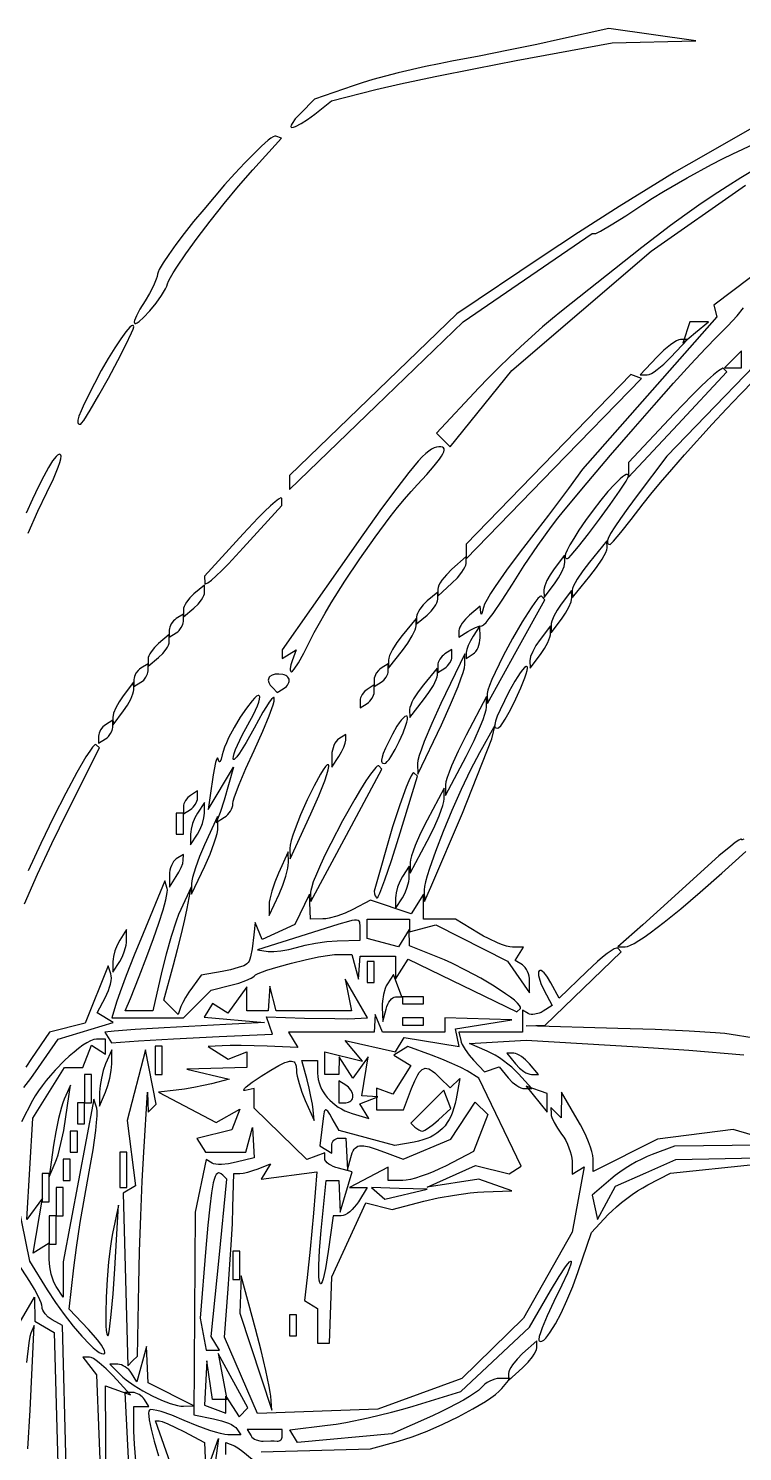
# Model space of a CAD drawing. Header units: millimetres. Extents: x 0.52 to 7.92, y 0.28 to 7.41.
# Drawn here: x 3.785 to 4.776, y 5.438 to 7.412 of the extents above; entities that cross this region are included whole.
import ezdxf

# ---------------------------------------------------------------- set-up
doc = ezdxf.new("R2010")
doc.units = ezdxf.units.MM
doc.header["$MEASUREMENT"] = 0

msp = doc.modelspace()

# ---------------------------------------------------------------- linework, layer by layer
at = {"flags": 128}
for points in [[(4.150687, 7.27451), (4.152771, 7.274887), (4.155642, 7.275969), (4.163233, 7.279942), (4.172424, 7.285823), (4.182183, 7.293003), (4.205694, 7.311497), (4.267062, 7.327042), (4.301405, 7.335033), (4.349548, 7.345301), (4.405103, 7.356521), (4.461685, 7.367372), (4.594939, 7.392157), (4.710784, 7.394577), (4.590318, 7.4119), (4.5231, 7.396826), (4.490425, 7.389769), (4.451148, 7.381695), (4.41021, 7.373602), (4.372549, 7.366483), (4.354713, 7.363033), (4.335956, 7.359073), (4.297925, 7.350182), (4.262951, 7.34093), (4.248015, 7.336517), (4.23553, 7.332433), (4.181844, 7.313652), (4.162273, 7.294081), (4.155304, 7.286482), (4.150796, 7.280259), (4.149584, 7.277864), (4.149131, 7.276054), (4.149482, 7.274909), (4.150687, 7.27451)], [(4.789432, 7.274243), (4.701088, 7.223682), (4.680963, 7.211923), (4.657589, 7.197853), (4.604455, 7.164903), (4.548412, 7.129068), (4.496181, 7.094584), (4.379618, 7.016047), (4.147059, 6.791832), (4.147059, 6.772157), (4.267508, 6.888529)], [(4.267508, 6.888529), (4.387957, 7.004902), (4.567055, 7.127451), (4.57205, 7.127451), (4.574289, 7.128272), (4.578765, 7.130623), (4.593358, 7.139261), (4.613677, 7.152045), (4.637574, 7.167655), (4.651044, 7.176345), (4.666144, 7.185638), (4.69919, 7.204879), (4.732617, 7.223074), (4.748195, 7.231058), (4.762333, 7.237917), (4.826563, 7.267974)], [(3.953431, 7.02007), (3.96221, 7.030687), (3.969805, 7.041282), (3.975404, 7.050629), (3.977202, 7.054449), (3.978195, 7.057497), (3.979519, 7.061277), (3.982139, 7.066522), (3.985951, 7.073094), (3.990849, 7.080853), (4.00349, 7.099371), (4.019227, 7.12096), (4.037225, 7.144503), (4.056649, 7.168883), (4.076665, 7.192983), (4.096437, 7.215686), (4.135945, 7.259804), (4.128401, 7.262537), (4.126752, 7.262489), (4.124371, 7.261468), (4.121311, 7.259532), (4.117621, 7.25674), (4.108554, 7.248826), (4.097577, 7.238198), (4.085094, 7.22533), (4.071511, 7.210694), (4.057234, 7.194762), (4.042666, 7.178009), (4.028214, 7.160906), (4.014283, 7.143926), (4.001277, 7.127542), (3.989603, 7.112227), (3.979665, 7.098453), (3.971869, 7.086694), (3.96662, 7.077421), (3.965077, 7.073866), (3.964322, 7.071109), (3.963614, 7.067953), (3.962341, 7.064075), (3.95839, 7.054762), (3.953043, 7.044381), (3.946871, 7.034147), (3.939598, 7.022433), (3.934748, 7.013325), (3.932265, 7.006942), (3.931895, 7.00481), (3.932096, 7.003404), (3.93286, 7.002738), (3.934183, 7.002828), (3.936055, 7.003689), (3.938471, 7.005335), (3.944906, 7.011043), (3.953431, 7.02007)], [(4.792017, 7.215843), (4.773394, 7.204761), (4.754345, 7.19289), (4.734954, 7.18028), (4.71531, 7.166983), (4.6955, 7.153048), (4.675609, 7.138525), (4.655725, 7.123466), (4.635934, 7.10792), (4.524669, 7.019818), (4.512218, 7.009719), (4.49829, 6.997825), (4.483354, 6.984573), (4.46788, 6.970399), (4.45234, 6.955742), (4.437203, 6.941039), (4.422939, 6.926725), (4.410019, 6.91324), (4.351393, 6.850568), (4.370282, 6.831679), (4.455882, 6.937604), (4.649151, 7.102941), (4.779935, 7.194409)], [(4.886879, 7.141761), (4.735757, 7.028024), (4.740196, 7.012046), (4.553922, 6.800584), (4.534314, 6.773787), (4.506465, 6.73685), (4.467042, 6.685672), (4.448294, 6.660631), (4.432482, 6.63778), (4.426197, 6.627965), (4.42127, 6.619644), (4.417909, 6.613132), (4.416322, 6.608745), (4.415076, 6.60336), (4.413943, 6.600235), (4.413457, 6.599592), (4.413047, 6.599601), (4.412515, 6.601691), (4.411765, 6.610244), (4.397059, 6.598039), (4.391349, 6.592576), (4.386673, 6.586722), (4.384873, 6.583869), (4.383513, 6.581181), (4.382653, 6.578746), (4.382353, 6.576652), (4.382353, 6.56747), (4.394608, 6.575252)], [(4.394608, 6.575252), (4.399951, 6.578285), (4.40544, 6.580791), (4.41043, 6.582511), (4.414275, 6.583183), (4.415211, 6.583498), (4.416475, 6.584394), (4.419902, 6.587804), (4.424382, 6.593177), (4.429742, 6.600275), (4.442411, 6.618693), (4.45652, 6.641157), (4.472901, 6.667042), (4.491751, 6.694775), (4.51074, 6.721032), (4.519559, 6.732567), (4.527539, 6.742487), (4.560368, 6.781685), (4.592668, 6.819731), (4.623812, 6.855914), (4.653171, 6.88952), (4.680117, 6.919835), (4.704022, 6.946148), (4.724257, 6.967744), (4.740196, 6.983912), (4.755519, 6.999404), (4.768252, 7.01338), (4.777067, 7.024304)], [(3.856943, 6.862745), (3.857626, 6.863107), (3.858658, 6.864164), (3.861674, 6.868183), (3.870828, 6.882598), (3.882841, 6.903136), (3.896149, 6.926947), (3.909189, 6.951179), (3.920397, 6.972981), (3.928209, 6.9895), (3.930353, 6.994888), (3.931061, 6.997886), (3.930637, 6.999498), (3.930191, 6.999855), (3.929596, 6.999923), (3.927984, 6.999229), (3.925849, 6.997484), (3.920199, 6.991114), (3.913026, 6.981362), (3.904707, 6.968772), (3.895622, 6.953892), (3.88615, 6.937267), (3.876669, 6.919444), (3.862547, 6.891155), (3.858036, 6.881264), (3.855091, 6.873823), (3.85361, 6.868541), (3.853387, 6.866619), (3.853492, 6.865128), (3.853913, 6.864031), (3.854637, 6.863292), (3.855651, 6.862876), (3.856943, 6.862745)], [(4.846019, 7), (4.670803, 6.818627), (4.629519, 6.763815), (4.61664, 6.746491), (4.606296, 6.732053), (4.598389, 6.720322), (4.59282, 6.711121), (4.589491, 6.704274), (4.588635, 6.701677), (4.588303, 6.699603), (4.588482, 6.698028), (4.589159, 6.69693), (4.590322, 6.696288), (4.591959, 6.696078)], [(4.591959, 6.696078), (4.593573, 6.697229), (4.596753, 6.700527), (4.607052, 6.712638), (4.621342, 6.730563), (4.638109, 6.752451), (4.648521, 6.765726), (4.661887, 6.781882), (4.677655, 6.800295), (4.695269, 6.820343), (4.733823, 6.862848), (4.753656, 6.88406), (4.773121, 6.904412), (4.865707, 7)], [(4.710697, 6.990196), (4.728504, 7.004902), (4.702614, 7.004902), (4.69289, 6.97549), (4.710697, 6.990196)], [(4.643641, 6.931373), (4.64608, 6.931873), (4.649264, 6.933307), (4.653059, 6.935573), (4.657329, 6.938572), (4.666757, 6.946366), (4.676471, 6.955882), (4.699496, 6.980392), (4.689692, 6.980392), (4.687253, 6.979892), (4.684069, 6.978458), (4.680274, 6.976192), (4.676005, 6.973192), (4.666577, 6.965399), (4.656863, 6.955882), (4.633837, 6.931373), (4.643641, 6.931373)], [(4.762745, 6.941176), (4.77451, 6.941176), (4.77451, 6.964706), (4.75098, 6.941176), (4.762745, 6.941176)], [(4.51381, 6.801235), (4.635463, 6.926471), (4.62089, 6.931926), (4.392157, 6.696377), (4.392157, 6.675999), (4.51381, 6.801235)], [(4.685878, 6.862329), (4.754099, 6.935443), (4.7492, 6.940342), (4.748372, 6.94049), (4.746923, 6.939942), (4.742301, 6.936892), (4.735612, 6.93145), (4.727138, 6.923874), (4.717157, 6.914423), (4.705949, 6.903355), (4.680974, 6.8774), (4.617647, 6.809558), (4.617657, 6.789216), (4.685878, 6.862329)], [(4.150037, 6.519608), (4.151474, 6.52047), (4.153622, 6.522941), (4.15963, 6.532018), (4.167223, 6.545451), (4.175565, 6.561854), (4.181638, 6.573871), (4.188675, 6.58687), (4.196563, 6.600685), (4.205187, 6.61515), (4.224189, 6.645366), (4.24477, 6.676192), (4.266019, 6.706298), (4.287024, 6.734359), (4.29715, 6.747207), (4.306874, 6.759046), (4.316081, 6.76971), (4.324657, 6.779032), (4.33783, 6.793145), (4.34811, 6.804941), (4.355533, 6.814487), (4.358183, 6.818438), (4.360132, 6.821853), (4.361384, 6.82474), (4.361944, 6.827107), (4.361815, 6.828963), (4.361001, 6.830317), (4.359509, 6.831178), (4.357341, 6.831553), (4.354502, 6.831452), (4.350997, 6.830882), (4.347816, 6.829904), (4.344354, 6.828178), (4.340524, 6.825594), (4.336238, 6.822045), (4.331409, 6.817423), (4.32595, 6.811617), (4.312794, 6.796025), (4.296073, 6.7744), (4.27509, 6.745875), (4.249147, 6.709579), (4.217548, 6.664646), (4.137255, 6.549881), (4.137255, 6.538058), (4.156638, 6.550038), (4.1508, 6.534823), (4.148933, 6.528915), (4.148167, 6.524077), (4.148205, 6.522216), (4.148527, 6.520808), (4.149137, 6.519918), (4.150037, 6.519608)], [(3.784535, 6.711762), (3.798228, 6.742277), (3.81068, 6.768132), (3.819601, 6.786979), (3.82617, 6.803149), (3.828377, 6.809693), (3.829762, 6.814922), (3.830245, 6.818622), (3.830125, 6.819831), (3.82975, 6.820577), (3.82857, 6.821186), (3.82711, 6.820949), (3.825379, 6.819885), (3.823385, 6.818015), (3.818642, 6.811927), (3.812948, 6.802837), (3.80637, 6.790898), (3.798975, 6.776261), (3.79083, 6.759078), (3.782002, 6.739501)], [(4.532902, 6.676471), (4.534684, 6.67768), (4.53799, 6.681105), (4.548268, 6.693382), (4.561929, 6.71086), (4.577163, 6.731097), (4.592161, 6.751653), (4.605114, 6.770086), (4.614212, 6.783956), (4.616751, 6.788416), (4.617647, 6.79082), (4.617281, 6.792488), (4.616219, 6.793163), (4.614515, 6.792902), (4.61222, 6.791758), (4.609388, 6.789787), (4.606073, 6.787043), (4.598204, 6.779458), (4.589037, 6.769441), (4.578997, 6.757432), (4.568508, 6.743868), (4.557996, 6.72919), (4.548879, 6.715733), (4.541599, 6.704507), (4.536091, 6.695379), (4.532293, 6.688212), (4.530139, 6.682873), (4.529658, 6.680847), (4.529565, 6.679226), (4.529851, 6.677995), (4.530508, 6.677137), (4.531527, 6.676634), (4.532902, 6.676471)], [(4.083189, 6.691176), (4.13649, 6.75), (4.136422, 6.759804), (4.136138, 6.760497), (4.135318, 6.760573), (4.132178, 6.758969), (4.127223, 6.755194), (4.120672, 6.749449), (4.112745, 6.741934), (4.103661, 6.732851), (4.082901, 6.710784), (4.029447, 6.651961), (4.029667, 6.642157), (4.029966, 6.641463), (4.030799, 6.641388), (4.033959, 6.642992), (4.038925, 6.646767), (4.04548, 6.652512), (4.053403, 6.660027), (4.062476, 6.66911), (4.083189, 6.691176)], [(4.564029, 6.651961), (4.573366, 6.664154), (4.580967, 6.675613), (4.583872, 6.680664), (4.58605, 6.685049), (4.587403, 6.688607), (4.587834, 6.691176), (4.58753, 6.70098), (4.563422, 6.671569), (4.554085, 6.659375), (4.546484, 6.647917), (4.543579, 6.642865), (4.541401, 6.63848), (4.540048, 6.634923), (4.539617, 6.632353), (4.539921, 6.622549), (4.564029, 6.651961)], [(4.372549, 6.642157), (4.380162, 6.64982), (4.386397, 6.657569), (4.388796, 6.661193), (4.39061, 6.664499), (4.391757, 6.667374), (4.392157, 6.669706), (4.392157, 6.67951), (4.372549, 6.661765), (4.364936, 6.654101), (4.358701, 6.646353), (4.356302, 6.642729), (4.354488, 6.639423), (4.353341, 6.636548), (4.352941, 6.634216), (4.352941, 6.624412), (4.372549, 6.642157)], [(4.515018, 6.64158), (4.520582, 6.649788), (4.525092, 6.65807), (4.528085, 6.665459), (4.528869, 6.668518), (4.5291, 6.670991), (4.528788, 6.681373), (4.514394, 6.662342), (4.50883, 6.654133), (4.50432, 6.645852), (4.501327, 6.638463), (4.500543, 6.635404), (4.500312, 6.63293), (4.500624, 6.622549), (4.515018, 6.64158)], [(4.014706, 6.607843), (4.020416, 6.613356), (4.025092, 6.619343), (4.026891, 6.622288), (4.028251, 6.625082), (4.029112, 6.627633), (4.029412, 6.629852), (4.029412, 6.639656), (4.014706, 6.627451), (4.008996, 6.621938), (4.00432, 6.615951), (4.00252, 6.613006), (4.00116, 6.610212), (4.0003, 6.607661), (4, 6.605442), (4, 6.595638), (4.014706, 6.607843)], [(4.338235, 6.598039), (4.343945, 6.603552), (4.348621, 6.609539), (4.350421, 6.612485), (4.351781, 6.615278), (4.352641, 6.617829), (4.352941, 6.620048), (4.352941, 6.629852), (4.338235, 6.617647), (4.332525, 6.612135), (4.327849, 6.606148), (4.32605, 6.603202), (4.32469, 6.600408), (4.32383, 6.597857), (4.323529, 6.595638), (4.323529, 6.585834), (4.338235, 6.598039)], [(4.46171, 6.547407), (4.501591, 6.619324), (4.496787, 6.624128), (4.496009, 6.624354), (4.494888, 6.623861), (4.491717, 6.620891), (4.487468, 6.615565), (4.482332, 6.608227), (4.470173, 6.588904), (4.456781, 6.565688), (4.443697, 6.541348), (4.432461, 6.51865), (4.428018, 6.508783), (4.424615, 6.500363), (4.422444, 6.493738), (4.421698, 6.489254), (4.421828, 6.47549), (4.46171, 6.547407)], [(4.524822, 6.59256), (4.530386, 6.600768), (4.534896, 6.60905), (4.537889, 6.616439), (4.538673, 6.619498), (4.538904, 6.621972), (4.538592, 6.632353), (4.524198, 6.613322), (4.518634, 6.605114), (4.514124, 6.596832), (4.51113, 6.589443), (4.510347, 6.586384), (4.510116, 6.58391), (4.510428, 6.573529), (4.524822, 6.59256)], [(3.990196, 6.573529), (3.992165, 6.574947), (3.994003, 6.576656), (3.99712, 6.580689), (3.999226, 6.585108), (3.9998, 6.587299), (4, 6.589392), (4, 6.599196), (3.990196, 6.593137), (3.988227, 6.59172), (3.986389, 6.590011), (3.983272, 6.585978), (3.981166, 6.581559), (3.980592, 6.579367), (3.980392, 6.577274), (3.980392, 6.56747), (3.990196, 6.573529)], [(4.303922, 6.54902), (4.311357, 6.55931), (4.31743, 6.56921), (4.321514, 6.577593), (4.322616, 6.580864), (4.322985, 6.583333), (4.322877, 6.593137), (4.303595, 6.569992), (4.296126, 6.560124), (4.290042, 6.550365), (4.287715, 6.545879), (4.285969, 6.541841), (4.284881, 6.538395), (4.284532, 6.535679), (4.28475, 6.52451), (4.303922, 6.54902)], [(4.401961, 6.544118), (4.403927, 6.545673), (4.405756, 6.547778), (4.407407, 6.550341), (4.408841, 6.553267), (4.410018, 6.556464), (4.410899, 6.55984), (4.411445, 6.563301), (4.411615, 6.566755), (4.411464, 6.583333), (4.401961, 6.568627), (4.398259, 6.562292), (4.395205, 6.555912), (4.393115, 6.55023), (4.392307, 6.54599), (4.392157, 6.538058), (4.401961, 6.544118)], [(4.49541, 6.54354), (4.500974, 6.551749), (4.505484, 6.56003), (4.508477, 6.56742), (4.509261, 6.570478), (4.509492, 6.572952), (4.50918, 6.583333), (4.494786, 6.564303), (4.489222, 6.556094), (4.484712, 6.547813), (4.481719, 6.540423), (4.480935, 6.537365), (4.480704, 6.534891), (4.481016, 6.52451), (4.49541, 6.54354)], [(3.965686, 6.539216), (3.971396, 6.544728), (3.976072, 6.550715), (3.977872, 6.553661), (3.979232, 6.556455), (3.980092, 6.559006), (3.980392, 6.561224), (3.980392, 6.571028), (3.965686, 6.558824), (3.959976, 6.553311), (3.9553, 6.547324), (3.953501, 6.544378), (3.952141, 6.541585), (3.951281, 6.539033), (3.95098, 6.536815), (3.95098, 6.527011), (3.965686, 6.539216)], [(4.357997, 6.446078), (4.37073, 6.473886), (4.38113, 6.498866), (4.385121, 6.509442), (4.388127, 6.518287), (4.390014, 6.525057), (4.390649, 6.529412), (4.390472, 6.544118), (4.357381, 6.47549), (4.344567, 6.447683), (4.334139, 6.422702), (4.330155, 6.412126), (4.32717, 6.403282), (4.325316, 6.396512), (4.324729, 6.392157), (4.325168, 6.377451), (4.357997, 6.446078)], [(4.362745, 6.52451), (4.364714, 6.525927), (4.366552, 6.527636), (4.369669, 6.531669), (4.371775, 6.536088), (4.372349, 6.53828), (4.372549, 6.540373), (4.372549, 6.550177), (4.362745, 6.544118), (4.360776, 6.5427), (4.358938, 6.540991), (4.355821, 6.536958), (4.353715, 6.532539), (4.353141, 6.530348), (4.352941, 6.528255), (4.352941, 6.518451), (4.362745, 6.52451)], [(3.941176, 6.504902), (3.943146, 6.506319), (3.944983, 6.508028), (3.9481, 6.512061), (3.950207, 6.51648), (3.95078, 6.518672), (3.95098, 6.520765), (3.95098, 6.530569), (3.941176, 6.52451), (3.939207, 6.523093), (3.93737, 6.521384), (3.934252, 6.517351), (3.932146, 6.512932), (3.931573, 6.51074), (3.931373, 6.508647), (3.931373, 6.498843), (3.941176, 6.504902)], [(4.138622, 6.495943), (4.142879, 6.49921), (4.144421, 6.500918), (4.145581, 6.502643), (4.146368, 6.504364), (4.146787, 6.506056), (4.146846, 6.507697), (4.146552, 6.509264), (4.145913, 6.510733), (4.144935, 6.512082), (4.143625, 6.513286), (4.141991, 6.514324), (4.14004, 6.515171), (4.137778, 6.515805), (4.132353, 6.51634), (4.12714, 6.515948), (4.123047, 6.514822), (4.120109, 6.513041), (4.119084, 6.511929), (4.11836, 6.510682), (4.117941, 6.509309), (4.117832, 6.50782), (4.11856, 6.504535), (4.120577, 6.500902), (4.123916, 6.496999), (4.130186, 6.490729), (4.138622, 6.495943)], [(4.27451, 6.504902), (4.276479, 6.506319), (4.278316, 6.508028), (4.281434, 6.512061), (4.28354, 6.51648), (4.284114, 6.518672), (4.284314, 6.520765), (4.284314, 6.530569), (4.27451, 6.52451), (4.27254, 6.523093), (4.270703, 6.521384), (4.267586, 6.517351), (4.265479, 6.512932), (4.264906, 6.51074), (4.264706, 6.508647), (4.264706, 6.498843), (4.27451, 6.504902)], [(4.333333, 6.480392), (4.340769, 6.490682), (4.346842, 6.500582), (4.350926, 6.508965), (4.352027, 6.512236), (4.352397, 6.514706), (4.352289, 6.52451), (4.333007, 6.501365), (4.325538, 6.491497), (4.319454, 6.481738), (4.317126, 6.477251), (4.31538, 6.473214), (4.314293, 6.469767), (4.313943, 6.467051), (4.314161, 6.455882), (4.333333, 6.480392)], [(4.436075, 6.441176), (4.436894, 6.441406), (4.437878, 6.442076), (4.440285, 6.444622), (4.44319, 6.44859), (4.446483, 6.453752), (4.453802, 6.466753), (4.461374, 6.481813), (4.468333, 6.497121), (4.473811, 6.510865), (4.475724, 6.516583), (4.476942, 6.521232), (4.477356, 6.524583), (4.477228, 6.525701), (4.476858, 6.52641), (4.476253, 6.526703), (4.475459, 6.526583), (4.473354, 6.525175), (4.470645, 6.522329), (4.467435, 6.518188), (4.463829, 6.512895), (4.45993, 6.506594), (4.451664, 6.491537), (4.43929, 6.466444), (4.435419, 6.457661), (4.432988, 6.451047), (4.431917, 6.446346), (4.431867, 6.444634), (4.432127, 6.443304), (4.432688, 6.442325), (4.433539, 6.441666), (4.436075, 6.441176)], [(3.916978, 6.465109), (3.922543, 6.473318), (3.927053, 6.481599), (3.930046, 6.488988), (3.93083, 6.492047), (3.931061, 6.494521), (3.930749, 6.504902), (3.916355, 6.485871), (3.910791, 6.477663), (3.906281, 6.469381), (3.903287, 6.461992), (3.902504, 6.458933), (3.902273, 6.45646), (3.902584, 6.446078), (3.916978, 6.465109)], [(4.254902, 6.47549), (4.256871, 6.476907), (4.258709, 6.478616), (4.261826, 6.482649), (4.263932, 6.487068), (4.264506, 6.48926), (4.264706, 6.491353), (4.264706, 6.501157), (4.254902, 6.495098), (4.252933, 6.493681), (4.251095, 6.491972), (4.247978, 6.487939), (4.245872, 6.48352), (4.245298, 6.481328), (4.245098, 6.479235), (4.245098, 6.469431), (4.254902, 6.47549)], [(4.057157, 6.317598), (4.059462, 6.31926), (4.061612, 6.321272), (4.06356, 6.323555), (4.06526, 6.326034), (4.066665, 6.328631), (4.067727, 6.33127), (4.0684, 6.333873), (4.068635, 6.336363), (4.069237, 6.339977), (4.070958, 6.345801), (4.077278, 6.362867), (4.086629, 6.385139), (4.098047, 6.410194), (4.110361, 6.437215), (4.119156, 6.458492), (4.124432, 6.47359), (4.125751, 6.478686), (4.12619, 6.482074), (4.12608, 6.483111), (4.12575, 6.4837), (4.1252, 6.483835), (4.12443, 6.483509), (4.12223, 6.481448), (4.119151, 6.477461), (4.115192, 6.471495), (4.110354, 6.463495), (4.098039, 6.441176), (4.086942, 6.421163), (4.077785, 6.40653), (4.07423, 6.401664), (4.071517, 6.398663), (4.070513, 6.397917), (4.069764, 6.397701), (4.069285, 6.398038), (4.06909, 6.398949), (4.069422, 6.402019), (4.070553, 6.406275), (4.072401, 6.411525), (4.07488, 6.417576), (4.081402, 6.43131), (4.089451, 6.445937), (4.097141, 6.460035), (4.102689, 6.472331), (4.104496, 6.47739), (4.105573, 6.481503), (4.105854, 6.484504), (4.105676, 6.485536), (4.105275, 6.486228), (4.104593, 6.486606), (4.103722, 6.486586), (4.101461, 6.48544), (4.098597, 6.482957), (4.095234, 6.479301), (4.087425, 6.469135), (4.078866, 6.456267), (4.070391, 6.442022), (4.06283, 6.427724), (4.059653, 6.420969), (4.057017, 6.414697), (4.055026, 6.409075), (4.053783, 6.404268), (4.052358, 6.398436), (4.050891, 6.395132), (4.050195, 6.394503), (4.049553, 6.394595), (4.048987, 6.395437), (4.048519, 6.397059), (4.047769, 6.399506), (4.047353, 6.399945), (4.046904, 6.399833), (4.045887, 6.397874), (4.044678, 6.393466), (4.041533, 6.37664), (4.037166, 6.348039), (4.034314, 6.328431), (4.069344, 6.387255), (4.062738, 6.362745), (4.056539, 6.341363), (4.05091, 6.324372), (4.045687, 6.310509), (4.057157, 6.317598)], [(4.392157, 6.401961), (4.403218, 6.424058), (4.412276, 6.444363), (4.415761, 6.453139), (4.418396, 6.460623), (4.420062, 6.466534), (4.420644, 6.470588), (4.420644, 6.485294), (4.392157, 6.431373), (4.381096, 6.409275), (4.372038, 6.388971), (4.368552, 6.380194), (4.365918, 6.37271), (4.364252, 6.3668), (4.36367, 6.362745), (4.36367, 6.348039), (4.392157, 6.401961)], [(4.27916, 6.392157), (4.280846, 6.392835), (4.28294, 6.394758), (4.285362, 6.397755), (4.288033, 6.401659), (4.293799, 6.411509), (4.299597, 6.422958), (4.304783, 6.434653), (4.308719, 6.445243), (4.310017, 6.449702), (4.310761, 6.453378), (4.310872, 6.456101), (4.310269, 6.457705), (4.30969, 6.458049), (4.30897, 6.45808), (4.307149, 6.457254), (4.304889, 6.455327), (4.302275, 6.452402), (4.29939, 6.448582), (4.296316, 6.443968), (4.289939, 6.43277), (4.280367, 6.413302), (4.277395, 6.406251), (4.275581, 6.400799), (4.274888, 6.396806), (4.274951, 6.395311), (4.275279, 6.394129), (4.275869, 6.393239), (4.276715, 6.392626), (4.27916, 6.392157)], [(3.892157, 6.426471), (3.894126, 6.427888), (3.895964, 6.429597), (3.899081, 6.43363), (3.901187, 6.438049), (3.901761, 6.440241), (3.901961, 6.442334), (3.901961, 6.452138), (3.892157, 6.446078), (3.890187, 6.444661), (3.88835, 6.442952), (3.885233, 6.438919), (3.883127, 6.4345), (3.882553, 6.432308), (3.882353, 6.430215), (3.882353, 6.420411), (3.892157, 6.426471)], [(4.34313, 6.220588), (4.387395, 6.323529), (4.427799, 6.426471), (4.432407, 6.446078), (4.410751, 6.406863), (4.398544, 6.383385), (4.385604, 6.356164), (4.372672, 6.327032), (4.360486, 6.297819), (4.349786, 6.270358), (4.341312, 6.246478), (4.33814, 6.236454), (4.335802, 6.228011), (4.33439, 6.22138), (4.333997, 6.216789), (4.33466, 6.20098), (4.34313, 6.220588)], [(3.779545, 6.197333), (3.79779, 6.238893), (3.817476, 6.281181), (3.838734, 6.324523), (3.883576, 6.413809), (3.879058, 6.418328), (3.878291, 6.418564), (3.877207, 6.418081), (3.874148, 6.415071), (3.869997, 6.409517), (3.864866, 6.40164), (3.852125, 6.379792), (3.83684, 6.351287), (3.819928, 6.317884), (3.802301, 6.281343), (3.784876, 6.243423)], [(4.215686, 6.401961), (4.219388, 6.408297), (4.222442, 6.414677), (4.224532, 6.420358), (4.22534, 6.424598), (4.22549, 6.43253), (4.215686, 6.426471), (4.21372, 6.424915), (4.211891, 6.42281), (4.21024, 6.420248), (4.208806, 6.417321), (4.207629, 6.414124), (4.206748, 6.410748), (4.206202, 6.407287), (4.206032, 6.403833), (4.206183, 6.387255), (4.215686, 6.401961)], [(4.177015, 6.322618), (4.187919, 6.347385), (4.196129, 6.368387), (4.198976, 6.376782), (4.20085, 6.383404), (4.201652, 6.387976), (4.201621, 6.389406), (4.201284, 6.390219), (4.200573, 6.390497), (4.199635, 6.390169), (4.197145, 6.387838), (4.193946, 6.38351), (4.190168, 6.377468), (4.181404, 6.361379), (4.171905, 6.341837), (4.162723, 6.321112), (4.154911, 6.30147), (4.151848, 6.292764), (4.149521, 6.28518), (4.148063, 6.279001), (4.147604, 6.27451), (4.147959, 6.259804), (4.177015, 6.322618)], [(4.226153, 6.292774), (4.275562, 6.384569), (4.271325, 6.388806), (4.270347, 6.389072), (4.268937, 6.388406), (4.267126, 6.386863), (4.264943, 6.3845), (4.259585, 6.377537), (4.253108, 6.367968), (4.245755, 6.356242), (4.237768, 6.342809), (4.220868, 6.312625), (4.204356, 6.281014), (4.196853, 6.265799), (4.190177, 6.251578), (4.184571, 6.238799), (4.180278, 6.227915), (4.177543, 6.219374), (4.176834, 6.216122), (4.176607, 6.213626), (4.176743, 6.20098), (4.226153, 6.292774)], [(4.269015, 6.205882), (4.269587, 6.20632), (4.270405, 6.207604), (4.272718, 6.212538), (4.279615, 6.230658), (4.288721, 6.257477), (4.29905, 6.290226), (4.324776, 6.37457), (4.319967, 6.379379), (4.319346, 6.379455), (4.318486, 6.378715), (4.31611, 6.374945), (4.31296, 6.368377), (4.309161, 6.359318), (4.300106, 6.33496), (4.289932, 6.304333), (4.264706, 6.21518), (4.265046, 6.21157), (4.265972, 6.208614), (4.267342, 6.206616), (4.268149, 6.206072), (4.269015, 6.205882)], [(4.338235, 6.284314), (4.347408, 6.302604), (4.35492, 6.319792), (4.35781, 6.327369), (4.359995, 6.333946), (4.361377, 6.339283), (4.361859, 6.343137), (4.361859, 6.357843), (4.338235, 6.313725), (4.329063, 6.295435), (4.321551, 6.278248), (4.31866, 6.270671), (4.316476, 6.264093), (4.315094, 6.258757), (4.314612, 6.254902), (4.314612, 6.240196), (4.338235, 6.284314)], [(4.009804, 6.328431), (4.011773, 6.329849), (4.013611, 6.331558), (4.016728, 6.335591), (4.018834, 6.34001), (4.019408, 6.342201), (4.019608, 6.344294), (4.019608, 6.354098), (4.009804, 6.348039), (4.007835, 6.346622), (4.005997, 6.344913), (4.00288, 6.34088), (4.000774, 6.336461), (4.0002, 6.334269), (4, 6.332176), (4, 6.322372), (4.009804, 6.328431)], [(4.019608, 6.294118), (4.023298, 6.300988), (4.02632, 6.308824), (4.028362, 6.316659), (4.028918, 6.320275), (4.029112, 6.323529), (4.029112, 6.338235), (4.019608, 6.323529), (4.015918, 6.316659), (4.012896, 6.308824), (4.010854, 6.300988), (4.010298, 6.297372), (4.010104, 6.294118), (4.010104, 6.279412), (4.019608, 6.294118)], [(3.990196, 6.294118), (4, 6.294118), (4, 6.313725), (4, 6.323529), (3.990196, 6.323529), (3.990196, 6.303922), (3.990196, 6.294118)], [(4.029948, 6.25), (4.037117, 6.266387), (4.042916, 6.282016), (4.045117, 6.288993), (4.046754, 6.295117), (4.047751, 6.300167), (4.048035, 6.303922), (4.047565, 6.318627), (4.029412, 6.279412), (4.022368, 6.263025), (4.01661, 6.247396), (4.012731, 6.234295), (4.011682, 6.229245), (4.011325, 6.22549), (4.011391, 6.210784), (4.029948, 6.25)], [(4.77759, 6.287388), (4.775307, 6.286398), (4.774712, 6.286473), (4.77451, 6.286949), (4.774243, 6.287377), (4.773459, 6.287312), (4.770448, 6.285786), (4.765688, 6.282536), (4.75939, 6.27773), (4.743024, 6.264115), (4.723039, 6.246277), (4.676608, 6.203898), (4.637255, 6.16841), (4.602941, 6.13783), (4.612745, 6.137815)], [(3.990196, 6.235294), (3.993898, 6.24163), (3.996952, 6.24801), (3.999042, 6.253691), (3.99985, 6.257932), (4, 6.265863), (3.990196, 6.259804), (3.98823, 6.258248), (3.986401, 6.256143), (3.98475, 6.253581), (3.983316, 6.250655), (3.982139, 6.247457), (3.981258, 6.244082), (3.980712, 6.24062), (3.980542, 6.237167), (3.980692, 6.220588), (3.990196, 6.235294)], [(4.132707, 6.210784), (4.137908, 6.223365), (4.142114, 6.235876), (4.144895, 6.246871), (4.145617, 6.251348), (4.14582, 6.254902), (4.145466, 6.269608), (4.131999, 6.240196), (4.126798, 6.227616), (4.122592, 6.215104), (4.119811, 6.204109), (4.119089, 6.199633), (4.118886, 6.196078), (4.11924, 6.181373), (4.132707, 6.210784)], [(4.612745, 6.137815), (4.615994, 6.138361), (4.620284, 6.139998), (4.625598, 6.142714), (4.63192, 6.146494), (4.639233, 6.151327), (4.64752, 6.157198), (4.66695, 6.172004), (4.690078, 6.190806), (4.71677, 6.213501), (4.746892, 6.239983), (4.780313, 6.270147)], [(4.303922, 6.205882), (4.307612, 6.212753), (4.310634, 6.220588), (4.312675, 6.228424), (4.313231, 6.23204), (4.313425, 6.235294), (4.313425, 6.25), (4.303922, 6.235294), (4.300231, 6.228424), (4.29721, 6.220588), (4.295168, 6.212753), (4.294612, 6.209137), (4.294418, 6.205882), (4.294418, 6.191176), (4.303922, 6.205882)], [(3.95032, 6.039216), (4, 6.039216), (4.038717, 6.077933), (4.065927, 6.084593), (4.076879, 6.087654), (4.086584, 6.091062), (4.093989, 6.094403), (4.096499, 6.095918), (4.098039, 6.09726), (4.100147, 6.098896), (4.103925, 6.100816), (4.115653, 6.105296), (4.131552, 6.110269), (4.149951, 6.115305), (4.169177, 6.119972), (4.18756, 6.12384), (4.203427, 6.126476), (4.209896, 6.127198), (4.215108, 6.127451), (4.233856, 6.127451), (4.242824, 6.093137), (4.245098, 6.125), (4.294118, 6.125), (4.294418, 6.093137), (4.312031, 6.120965), (4.462585, 6.047552), (4.467513, 6.05248), (4.467909, 6.053215), (4.467861, 6.054163), (4.466509, 6.05665), (4.463606, 6.059849), (4.459303, 6.063665), (4.453749, 6.068005), (4.447096, 6.072776), (4.431091, 6.083237), (4.412489, 6.094299), (4.392494, 6.105215), (4.372307, 6.115237), (4.362517, 6.119679), (4.35313, 6.123617), (4.313725, 6.139384), (4.313425, 6.161765), (4.298318, 6.137992), (4.254902, 6.149346), (4.254902, 6.176471), (4.313725, 6.176471), (4.313725, 6.158698), (4.350394, 6.168288), (4.449615, 6.118008), (4.480392, 6.074069), (4.480392, 6.090377), (4.480189, 6.093779), (4.479606, 6.097195), (4.478684, 6.100535), (4.477465, 6.103704), (4.475989, 6.106612), (4.474297, 6.109166), (4.47243, 6.111274), (4.470428, 6.112844), (4.460464, 6.119002), (4.471745, 6.137255), (4.456698, 6.137255), (4.45302, 6.137654), (4.448322, 6.138799), (4.442798, 6.140609), (4.436641, 6.143004), (4.423202, 6.149227), (4.416306, 6.152895), (4.409551, 6.156826), (4.377451, 6.176397), (4.333333, 6.176471), (4.333033, 6.210784), (4.315831, 6.183622), (4.259804, 6.202399), (4.235294, 6.189579), (4.224424, 6.18459), (4.212944, 6.180483), (4.202223, 6.177683), (4.197574, 6.176906), (4.193627, 6.176615), (4.176471, 6.176471), (4.175144, 6.210784), (4.154865, 6.168904), (4.10914, 6.14807), (4.099587, 6.171569), (4.097588, 6.154412), (4.09523, 6.135268), (4.093315, 6.124139), (4.092305, 6.120661), (4.091143, 6.118083), (4.089742, 6.116038), (4.088014, 6.114158), (4.08639, 6.113021), (4.083724, 6.111752), (4.075828, 6.108986), (4.065452, 6.106204), (4.053722, 6.103746), (4.024552, 6.098456), (4.012629, 6.082152), (4.007682, 6.074964), (4.003025, 6.067445), (3.999183, 6.060487), (3.996677, 6.054982), (3.992647, 6.044118), (3.972712, 6.063725), (3.986286, 6.112745), (3.99199, 6.134099), (3.997486, 6.156005), (4.002148, 6.175888), (4.005351, 6.191176), (4.010842, 6.220588), (3.996582, 6.189894), (3.993465, 6.182604), (3.990072, 6.173629), (3.982889, 6.152034), (3.975905, 6.127922), (3.969993, 6.10411), (3.957664, 6.04902), (3.919471, 6.04902), (3.92642, 6.066176), (3.938556, 6.096612), (3.949259, 6.124421), (3.958426, 6.149296), (3.965956, 6.170934), (3.971746, 6.189029), (3.975693, 6.203276), (3.977696, 6.21337), (3.977936, 6.216764), (3.977652, 6.219005), (3.974124, 6.229588), (3.944043, 6.156461), (3.931838, 6.126326), (3.920842, 6.098335), (3.912261, 6.07561), (3.907301, 6.061275), (3.900639, 6.039216), (3.95032, 6.039216)], [(3.911765, 6.117647), (3.915455, 6.124517), (3.918477, 6.132353), (3.920518, 6.140188), (3.921074, 6.143805), (3.921268, 6.147059), (3.921268, 6.161765), (3.911765, 6.147059), (3.908075, 6.140188), (3.905053, 6.132353), (3.903011, 6.124517), (3.902455, 6.120901), (3.902261, 6.117647), (3.902261, 6.102941), (3.911765, 6.117647)], [(4.213235, 6.146082), (4.245098, 6.147059), (4.245098, 6.161765), (4.245156, 6.167776), (4.24503, 6.170124), (4.244626, 6.172019), (4.243812, 6.173448), (4.242457, 6.1744), (4.240428, 6.174864), (4.237594, 6.174827), (4.233824, 6.174277), (4.228985, 6.173205), (4.215577, 6.169441), (4.17015, 6.155113), (4.102941, 6.133755), (4.117647, 6.131474), (4.121101, 6.131178), (4.125291, 6.131216), (4.135233, 6.1322), (4.146186, 6.13424), (4.156863, 6.137149), (4.168894, 6.140315), (4.183532, 6.143054), (4.19893, 6.145074), (4.213235, 6.146082)], [(4.789216, 6.011521), (4.759804, 6.016419), (4.751294, 6.017473), (4.738327, 6.018591), (4.701593, 6.020883), (4.654749, 6.023024), (4.602941, 6.024739), (4.47549, 6.028162), (4.502117, 6.029412), (4.607578, 6.130984), (4.602629, 6.135933), (4.601927, 6.136245), (4.600857, 6.136168), (4.5977, 6.134919), (4.593335, 6.132318), (4.587938, 6.128498), (4.581687, 6.12359), (4.574757, 6.117728), (4.559569, 6.10367), (4.52146, 6.066456), (4.509936, 6.087989), (4.505074, 6.095963), (4.502664, 6.099167), (4.500357, 6.101757), (4.49822, 6.103666), (4.496322, 6.104825), (4.494729, 6.105166), (4.493509, 6.104621), (4.492762, 6.103193), (4.492522, 6.101005), (4.492763, 6.098167), (4.493458, 6.094786), (4.496097, 6.086835), (4.500218, 6.078024), (4.511828, 6.05633), (4.499029, 6.04842), (4.496299, 6.046929), (4.493443, 6.04573), (4.487693, 6.044253), (4.484968, 6.044001), (4.482456, 6.04409), (4.480242, 6.044534), (4.478409, 6.045343), (4.470588, 6.050177), (4.470588, 6.019608), (4.382353, 6.019608), (4.384804, 6.00817), (4.385609, 6.005543), (4.386964, 6.002456), (4.391035, 5.995352), (4.396432, 5.987764), (4.402574, 5.980596), (4.417892, 5.964461), (4.438234, 5.971241), (4.450709, 5.956209), (4.456352, 5.950372), (4.462494, 5.945592), (4.46552, 5.943753), (4.468393, 5.942363), (4.47102, 5.941483), (4.473308, 5.941176)], [(3.778779, 5.942894), (3.788189, 5.955366), (3.799025, 5.970596), (3.826206, 6.009819), (3.902659, 6.032725), (3.880329, 6.046526), (3.89178, 6.067924), (3.894005, 6.07245), (3.895934, 6.077113), (3.897535, 6.081778), (3.898777, 6.086312), (3.899627, 6.090582), (3.900055, 6.094455), (3.900028, 6.097796), (3.899516, 6.100473), (3.895799, 6.111624), (3.863867, 6.031819), (3.814272, 6.019371), (3.789489, 5.9829), (3.781664, 5.971055)], [(4.254902, 6.088235), (4.264706, 6.088235), (4.264706, 6.107843), (4.264706, 6.117647), (4.254902, 6.117647), (4.254902, 6.098039), (4.254902, 6.088235)], [(3.937918, 6.007297), (3.986187, 6.010273), (4.049479, 6.013481), (4.123467, 6.016854), (4.115506, 6.040736), (4.168047, 6.03914), (4.210286, 6.038258), (4.227129, 6.038181), (4.238058, 6.03838), (4.255528, 6.039216), (4.224363, 6.093137), (4.233458, 6.04902), (4.128889, 6.04902), (4.119922, 6.083333), (4.117647, 6.04902), (4.088235, 6.04902), (4.088235, 6.082179), (4.061798, 6.046024), (4.040571, 6.059143), (4.028965, 6.040365), (4.112745, 6.032837), (4.058824, 6.030342), (3.97336, 6.025644), (3.933278, 6.023015), (3.903833, 6.020749), (3.891, 6.019608), (3.900345, 6.004486), (3.937918, 6.007297)], [(4.281268, 6.051471), (4.282348, 6.054917), (4.283701, 6.058132), (4.285275, 6.061046), (4.287013, 6.063588), (4.288862, 6.065687), (4.290767, 6.067274), (4.292674, 6.068277), (4.294529, 6.068627), (4.303306, 6.068627), (4.291389, 6.099683), (4.2831, 6.086606), (4.281454, 6.083579), (4.279959, 6.079982), (4.277535, 6.071611), (4.276068, 6.062567), (4.275768, 6.058127), (4.275797, 6.053922), (4.276784, 6.034314), (4.281268, 6.051471)], [(4.303922, 6.058824), (4.323529, 6.058824), (4.333333, 6.058824), (4.333333, 6.068627), (4.313725, 6.068627), (4.303922, 6.068627), (4.303922, 6.058824)], [(4.816641, 5.868646), (4.762618, 5.884351), (4.657575, 5.871227), (4.568627, 5.826196), (4.568627, 5.84391), (4.568177, 5.84823), (4.566887, 5.853731), (4.564847, 5.860187), (4.562148, 5.867374), (4.55888, 5.875066), (4.555134, 5.883037), (4.551, 5.891061), (4.546569, 5.898913), (4.52451, 5.936202), (4.524362, 5.900474), (4.509804, 5.915033), (4.510116, 5.906046), (4.510472, 5.903852), (4.511373, 5.901055), (4.514564, 5.894108), (4.519208, 5.886127), (4.524822, 5.878028), (4.527713, 5.873832), (4.530411, 5.869194), (4.532855, 5.864268), (4.534987, 5.859208), (4.536749, 5.854167), (4.53808, 5.849297), (4.538922, 5.844752), (4.539216, 5.840685), (4.539216, 5.822372), (4.556206, 5.832873), (4.539258, 5.742157), (4.471999, 5.622549), (4.386478, 5.539181), (4.269608, 5.496728), (4.102941, 5.490685), (4.057082, 5.596495), (4.062329, 5.663444), (4.06641, 5.724406), (4.067943, 5.753596), (4.068853, 5.776961), (4.070129, 5.823529), (4.07838, 5.823529), (4.082935, 5.824048), (4.089236, 5.825459), (4.096451, 5.827547), (4.103748, 5.830097), (4.120864, 5.836665), (4.107839, 5.815591), (4.185108, 5.825955), (4.18041, 5.76837), (4.175953, 5.718393), (4.171835, 5.679101), (4.167958, 5.647418), (4.186275, 5.636098), (4.186275, 5.588235), (4.202703, 5.588235), (4.206184, 5.68027), (4.253183, 5.782928), (4.289617, 5.7734), (4.333534, 5.784997), (4.353681, 5.789612), (4.37607, 5.793606), (4.397975, 5.796551), (4.407893, 5.797497), (4.416667, 5.79802), (4.455882, 5.799446), (4.41006, 5.815588), (4.338235, 5.804593), (4.405101, 5.834671), (4.451882, 5.82293), (4.468861, 5.833423), (4.40973, 5.955882), (4.393591, 5.965686), (4.38472, 5.97045), (4.3725, 5.976175), (4.358541, 5.982139), (4.344456, 5.987624), (4.311461, 5.999758), (4.292024, 5.987745), (4.315533, 5.973216), (4.290623, 5.933329), (4.267974, 5.94202), (4.267974, 5.911765), (4.305625, 5.911765), (4.316726, 5.941176), (4.321166, 5.952176), (4.325265, 5.960392), (4.32726, 5.963484), (4.32926, 5.965915), (4.331293, 5.967695), (4.333388, 5.968837), (4.335577, 5.969351), (4.337887, 5.96925), (4.340349, 5.968544), (4.342993, 5.967245), (4.345848, 5.965365), (4.348944, 5.962914), (4.355976, 5.956349), (4.370215, 5.94211), (4.383545, 5.955441), (4.378375, 5.926928), (4.377032, 5.920453), (4.37542, 5.914383), (4.373532, 5.908708), (4.371357, 5.90342), (4.368889, 5.898511), (4.36612, 5.893971), (4.363039, 5.889793), (4.359641, 5.885968), (4.355915, 5.882487), (4.351854, 5.879343), (4.34745, 5.876525), (4.342694, 5.874027), (4.337578, 5.871839), (4.332094, 5.869953), (4.326233, 5.86836), (4.319988, 5.867053), (4.293291, 5.862212), (4.216335, 5.882934), (4.206505, 5.8998), (4.202979, 5.905746), (4.200266, 5.909787), (4.199164, 5.91104), (4.198204, 5.911752), (4.197366, 5.911901), (4.19663, 5.911467), (4.195976, 5.910427), (4.195382, 5.90876), (4.194298, 5.90346), (4.191967, 5.884389), (4.18949, 5.861915), (4.205882, 5.851784), (4.205882, 5.862167), (4.206082, 5.864252), (4.206656, 5.866198), (4.207563, 5.867961), (4.208762, 5.869499), (4.210215, 5.87077), (4.21188, 5.87173), (4.213717, 5.872337), (4.215686, 5.872549), (4.22549, 5.872549), (4.227765, 5.828431), (4.232248, 5.845588), (4.234306, 5.852137), (4.235484, 5.854769), (4.236814, 5.856979), (4.238338, 5.858776), (4.240093, 5.860165), (4.242122, 5.861152), (4.244463, 5.861743), (4.247156, 5.861946), (4.250242, 5.861767), (4.257752, 5.860284), (4.267312, 5.857347), (4.279242, 5.853006), (4.304859, 5.843266), (4.371024, 5.870911), (4.404876, 5.922575), (4.422297, 5.905154), (4.402751, 5.853743), (4.363531, 5.833734), (4.355244, 5.829715), (4.346724, 5.825965), (4.338214, 5.822567), (4.329957, 5.819603), (4.322195, 5.817155), (4.315172, 5.815304), (4.30913, 5.814134), (4.304312, 5.813725), (4.284314, 5.813725), (4.284314, 5.832171), (4.230392, 5.804042), (4.255068, 5.803922), (4.242823, 5.784314), (4.24013, 5.780375), (4.237166, 5.7767), (4.23403, 5.77337), (4.230818, 5.770466), (4.227626, 5.768066), (4.224553, 5.766253), (4.221695, 5.765106), (4.21915, 5.764706), (4.207722, 5.764706), (4.200894, 5.715059), (4.197233, 5.691875), (4.195538, 5.683542), (4.193959, 5.677303), (4.192515, 5.6731), (4.191225, 5.670875), (4.190645, 5.670486), (4.190111, 5.670569), (4.189189, 5.672123), (4.188481, 5.67548), (4.188005, 5.68058), (4.187828, 5.695776), (4.188814, 5.717245), (4.191118, 5.744517), (4.198068, 5.813725), (4.215686, 5.813725), (4.217372, 5.769608), (4.234168, 5.82566), (4.215123, 5.83064), (4.211298, 5.831811), (4.207728, 5.833233), (4.204494, 5.834851), (4.201673, 5.836611), (4.199342, 5.838458), (4.197581, 5.840337), (4.196467, 5.842193), (4.196078, 5.843973), (4.196078, 5.852326), (4.171319, 5.842825), (4.098039, 5.914001), (4.098039, 5.941176), (4.085784, 5.938725), (4.084023, 5.938683), (4.0837, 5.938993), (4.083734, 5.939512), (4.084826, 5.941132), (4.087209, 5.943463), (4.095487, 5.949939), (4.107843, 5.958297), (4.121466, 5.966819), (4.132425, 5.973108), (4.140981, 5.977205), (4.144439, 5.978446), (4.147395, 5.979155), (4.149881, 5.979337), (4.151929, 5.978998), (4.153573, 5.978144), (4.154844, 5.976779), (4.155776, 5.97491), (4.156402, 5.972541), (4.156863, 5.966325), (4.157112, 5.962935), (4.157826, 5.958685), (4.16045, 5.948282), (4.164332, 5.936484), (4.169073, 5.924658), (4.181284, 5.897059), (4.180033, 5.911765), (4.178985, 5.919602), (4.177058, 5.93007), (4.174525, 5.941803), (4.171662, 5.953431), (4.164541, 5.980392), (4.186275, 5.980392), (4.186275, 5.962658), (4.186505, 5.958118), (4.187183, 5.953623), (4.188293, 5.949194), (4.189817, 5.94485), (4.191738, 5.940612), (4.194038, 5.936501), (4.196699, 5.932536), (4.199705, 5.928739), (4.203038, 5.925128), (4.206681, 5.921726), (4.210616, 5.918551), (4.214827, 5.915624), (4.219295, 5.912965), (4.224003, 5.910595), (4.228934, 5.908534), (4.234071, 5.906802), (4.257357, 5.89986), (4.244976, 5.919894), (4.269608, 5.929825), (4.247817, 5.931373), (4.256437, 5.985294), (4.235294, 5.955882), (4.215987, 5.985294), (4.215686, 5.960784), (4.196078, 5.960784), (4.196078, 5.992322), (4.248522, 5.979159), (4.224645, 6.00793), (4.294222, 5.992237), (4.306384, 6.011916), (4.382435, 5.999755), (4.377451, 6.02424), (4.455882, 6.036433), (4.362745, 6.039216), (4.362745, 6.019608), (4.276144, 6.019608), (4.266254, 6.044118), (4.264706, 6.019608), (4.145902, 6.019608), (4.159017, 5.998387), (4.116273, 6.000102), (4.080326, 6.001003), (4.064908, 6.001035), (4.053922, 6.000759), (4.034314, 5.9997), (4.061947, 5.982206), (4.088235, 5.992294), (4.088235, 5.970588), (4.004902, 5.968268), (4.063725, 5.954162), (4.039216, 5.947963), (4.027765, 5.945339), (4.014706, 5.942778), (4.001647, 5.940574), (3.990196, 5.939019), (3.965686, 5.936275), (4.045497, 5.894308), (4.078124, 5.912567), (4.067209, 5.884122), (4.018806, 5.871974), (4.030569, 5.852941), (4.086798, 5.852941), (4.095765, 5.887255), (4.098039, 5.845263), (4.073079, 5.838998), (4.062734, 5.836969), (4.053018, 5.836077), (4.048738, 5.836068), (4.045024, 5.836357), (4.042012, 5.83695), (4.03984, 5.83785), (4.031562, 5.842966), (4.016542, 5.769608), (4.014383, 5.48879), (4.041709, 5.483325), (4.052736, 5.480529), (4.062558, 5.476957), (4.066684, 5.475024), (4.070107, 5.473068), (4.072694, 5.471149), (4.074312, 5.469322), (4.079589, 5.460784), (4.061853, 5.461), (4.05741, 5.461442), (4.051564, 5.462627), (4.044564, 5.464473), (4.036659, 5.466899), (4.019136, 5.473167), (4.000991, 5.480782), (3.98385, 5.487984), (3.969061, 5.493128), (3.963041, 5.49478), (3.958201, 5.495738), (3.954739, 5.495943), (3.953586, 5.495745), (3.952852, 5.495335), (3.952044, 5.493677), (3.951733, 5.490852), (3.951906, 5.486907), (3.952549, 5.481887), (3.955194, 5.468812), (3.959566, 5.451995), (3.965561, 5.431807)], [(4.303922, 6.029412), (4.323529, 6.029412), (4.333333, 6.029412), (4.333333, 6.039216), (4.313725, 6.039216), (4.303922, 6.039216), (4.303922, 6.029412)], [(3.890727, 5.573734), (3.891086, 5.57438), (3.891159, 5.575296), (3.890494, 5.577868), (3.888822, 5.581314), (3.886234, 5.585499), (3.882822, 5.590287), (3.878676, 5.595541), (3.868548, 5.606903), (3.841466, 5.63517), (3.848028, 5.692585), (3.85174, 5.720863), (3.856993, 5.755415), (3.863091, 5.791867), (3.869333, 5.825848), (3.874727, 5.856276), (3.878515, 5.883054), (3.879699, 5.894171), (3.880352, 5.903289), (3.88043, 5.910047), (3.87989, 5.914083), (3.875705, 5.926471), (3.833153, 5.70098), (3.833033, 5.651961), (3.823529, 5.666667), (3.821617, 5.670083), (3.819827, 5.674163), (3.816773, 5.683702), (3.814684, 5.69406), (3.8141, 5.699162), (3.813876, 5.70401), (3.813725, 5.726647), (3.791404, 5.712852), (3.804649, 5.789216), (3.782887, 5.759804), (3.791366, 5.900096), (3.834933, 5.970588), (3.860647, 5.970588), (3.872411, 6.001243), (3.892157, 5.989039), (3.892157, 6.009804), (3.879636, 6.009804), (3.87586, 6.009224), (3.871366, 6.007551), (3.866258, 6.004883), (3.860638, 6.001319), (3.85461, 5.996958), (3.848275, 5.991898), (3.841739, 5.986239), (3.835103, 5.980079), (3.821944, 5.966651), (3.815627, 5.959581), (3.809623, 5.952405), (3.804035, 5.945222), (3.798965, 5.938131), (3.794517, 5.931231), (3.790794, 5.92462), (3.775628, 5.895293)], [(4.473308, 5.941176), (4.483431, 5.941176), (4.464755, 5.961909), (4.460503, 5.966288), (4.455569, 5.970785), (4.450131, 5.975273), (4.444365, 5.979624), (4.438449, 5.983711), (4.432559, 5.987404), (4.426873, 5.990577), (4.421569, 5.993101), (4.397059, 6.00356), (4.47549, 6.008506), (4.631172, 5.999112), (4.701378, 5.994322), (4.77745, 5.988227)], [(3.892157, 5.936275), (3.895428, 5.945435), (3.898108, 5.955882), (3.899918, 5.96633), (3.900583, 5.97549), (3.900583, 5.995098), (3.892157, 5.97549), (3.888885, 5.96633), (3.886206, 5.955882), (3.884396, 5.945435), (3.883731, 5.936275), (3.883731, 5.916667), (3.892157, 5.936275)], [(3.929514, 5.5635), (3.936275, 5.57026), (3.938072, 5.669934), (3.939172, 5.715211), (3.94084, 5.764808), (3.942849, 5.81272), (3.944973, 5.852941), (3.950077, 5.936275), (3.95098, 5.908497), (3.962049, 5.919565), (3.947623, 5.995098), (3.921937, 5.897059), (3.933565, 5.806434), (3.916667, 5.796041), (3.922754, 5.556741), (3.929514, 5.5635)], [(3.960784, 5.960784), (3.970588, 5.960784), (3.970588, 5.980392), (3.970588, 6), (3.960784, 6), (3.960784, 5.980392), (3.960784, 5.960784)], [(4.482793, 5.960784), (4.492597, 5.960784), (4.480392, 5.97549), (4.47488, 5.9812), (4.468893, 5.985876), (4.465947, 5.987676), (4.463153, 5.989036), (4.460602, 5.989896), (4.458383, 5.990196), (4.44858, 5.990196), (4.460784, 5.97549), (4.466297, 5.96978), (4.472284, 5.965104), (4.47523, 5.963305), (4.478023, 5.961945), (4.480575, 5.961084), (4.482793, 5.960784)], [(3.82224, 5.838235), (3.824092, 5.843075), (3.826065, 5.84933), (3.830127, 5.865043), (3.833942, 5.883284), (3.837024, 5.901961), (3.843215, 5.946078), (3.834623, 5.926471), (3.832771, 5.921631), (3.830798, 5.915376), (3.826736, 5.899663), (3.822921, 5.881422), (3.819839, 5.862745), (3.813647, 5.818627), (3.82224, 5.838235)], [(3.862745, 5.921569), (3.872549, 5.921569), (3.872549, 5.941176), (3.872549, 5.960784), (3.862745, 5.960784), (3.862745, 5.941176), (3.862745, 5.921569)], [(4.22549, 5.946078), (4.215686, 5.952138), (4.215686, 5.921569), (4.22549, 5.921569), (4.22746, 5.921757), (4.229297, 5.922297), (4.230962, 5.92315), (4.232414, 5.924279), (4.233614, 5.925645), (4.234521, 5.927212), (4.235094, 5.928941), (4.235294, 5.930794), (4.235094, 5.932771), (4.234521, 5.934854), (4.232414, 5.939089), (4.229297, 5.942998), (4.22746, 5.944673), (4.22549, 5.946078)], [(4.504902, 5.921696), (4.504902, 5.934641), (4.47549, 5.944365), (4.504902, 5.908751), (4.504902, 5.921696)], [(4.331744, 5.882353), (4.333091, 5.882672), (4.335028, 5.883586), (4.340311, 5.886943), (4.346864, 5.891912), (4.353959, 5.89798), (4.371227, 5.913607), (4.361476, 5.939016), (4.315805, 5.893345), (4.321301, 5.887849), (4.323826, 5.885715), (4.326636, 5.883967), (4.32939, 5.882787), (4.331744, 5.882353)], [(3.852941, 5.892157), (3.862745, 5.892157), (3.862745, 5.911765), (3.862745, 5.921569), (3.852941, 5.921569), (3.852941, 5.901961), (3.852941, 5.892157)], [(3.843137, 5.852941), (3.852941, 5.852941), (3.852941, 5.872549), (3.852941, 5.882353), (3.843137, 5.882353), (3.843137, 5.862745), (3.843137, 5.852941)], [(3.911765, 5.803922), (3.921569, 5.803922), (3.921569, 5.823529), (3.921569, 5.843137), (3.921569, 5.852941), (3.911765, 5.852941), (3.911765, 5.833333), (3.911765, 5.813725), (3.911765, 5.803922)], [(4.801456, 5.862745), (4.681373, 5.861253), (4.650173, 5.849744), (4.643379, 5.846972), (4.636023, 5.843497), (4.628339, 5.839458), (4.62056, 5.834995), (4.61292, 5.830248), (4.605653, 5.825356), (4.598994, 5.820459), (4.593174, 5.815697), (4.567375, 5.793158), (4.574387, 5.759804), (4.599716, 5.805766), (4.641504, 5.824251)], [(4.641504, 5.824251), (4.683293, 5.842736), (4.820306, 5.845552)], [(3.833333, 5.813725), (3.843137, 5.813725), (3.843137, 5.833333), (3.843137, 5.843137), (3.833333, 5.843137), (3.833333, 5.823529), (3.833333, 5.813725)], [(4.049493, 5.706302), (4.060401, 5.815416), (4.05471, 5.821107), (4.052619, 5.822922), (4.050684, 5.823972), (4.048892, 5.824187), (4.047225, 5.823498), (4.045667, 5.821836), (4.044204, 5.819134), (4.042818, 5.815321), (4.041494, 5.810329), (4.038969, 5.796535), (4.0365, 5.7772), (4.03396, 5.751774), (4.031222, 5.719707), (4.023356, 5.622549), (4.031698, 5.578431), (4.050177, 5.578431), (4.038585, 5.597188), (4.049493, 5.706302)], [(4.107772, 5.437281), (4.259587, 5.441682), (4.298322, 5.452113), (4.307436, 5.454788), (4.317204, 5.45806), (4.338129, 5.466099), (4.359939, 5.475639), (4.381476, 5.48609), (4.401585, 5.496863), (4.419107, 5.507369), (4.426536, 5.512336), (4.432885, 5.517016), (4.438009, 5.521334), (4.441763, 5.525216), (4.453381, 5.539216), (4.438675, 5.539216), (4.435494, 5.538942), (4.432086, 5.538156), (4.428558, 5.536914), (4.425015, 5.53527), (4.421564, 5.533281), (4.418311, 5.531), (4.415362, 5.528483), (4.412823, 5.525785), (4.409436, 5.522578), (4.404058, 5.518601), (4.396965, 5.514013), (4.388433, 5.50897), (4.368159, 5.498152), (4.356969, 5.492691), (4.345446, 5.487405), (4.289216, 5.462456), (4.158375, 5.450407), (4.147535, 5.467945), (4.199999, 5.474111), (4.211889, 5.475767), (4.225594, 5.478118), (4.256498, 5.484472), (4.28882, 5.492298), (4.304295, 5.496491), (4.318664, 5.500724), (4.384865, 5.521171), (4.480241, 5.610385), (4.509512, 5.660585), (4.521437, 5.680426), (4.530204, 5.693782), (4.53339, 5.698072), (4.53577, 5.700795), (4.537339, 5.701968), (4.537818, 5.70198), (4.538091, 5.70161), (4.538021, 5.699738), (4.537124, 5.69637), (4.532823, 5.685219), (4.525145, 5.6683), (4.514047, 5.645758), (4.504651, 5.626096), (4.497675, 5.609276), (4.495303, 5.602491), (4.493786, 5.597086), (4.493209, 5.593285), (4.493299, 5.592056), (4.493656, 5.591312), (4.494458, 5.590722), (4.495365, 5.590446), (4.497469, 5.590804), (4.499931, 5.592319), (4.502715, 5.594927), (4.505784, 5.598561), (4.5091, 5.603157), (4.516327, 5.614968), (4.524103, 5.629837), (4.532132, 5.647238), (4.540119, 5.666648), (4.547769, 5.68754), (4.566395, 5.741679), (4.58957, 5.766492), (4.594871, 5.771808), (4.601063, 5.777408), (4.607923, 5.783123), (4.615225, 5.788786), (4.622745, 5.794228), (4.630257, 5.79928), (4.637538, 5.803774), (4.644362, 5.807542), (4.675979, 5.823779), (4.791189, 5.83582)], [(3.764776, 5.808824), (3.786506, 5.702021), (3.811102, 5.662285), (3.82259, 5.644704), (3.83484, 5.627649), (3.847251, 5.611788), (3.859223, 5.597788), (3.870156, 5.586315), (3.875046, 5.581735), (3.879452, 5.578037), (3.883297, 5.575305), (3.886509, 5.573621), (3.88901, 5.57307), (3.889972, 5.573245), (3.890727, 5.573734)], [(3.803922, 5.784314), (3.813725, 5.784314), (3.813725, 5.803922), (3.813725, 5.823529), (3.803922, 5.823529), (3.803922, 5.803922), (3.803922, 5.784314)], [(3.823529, 5.764706), (3.833333, 5.764706), (3.833333, 5.784314), (3.833333, 5.803922), (3.823529, 5.803922), (3.823529, 5.784314), (3.823529, 5.764706)], [(4.29951, 5.802762), (4.260784, 5.803922), (4.279412, 5.787756), (4.338235, 5.801602), (4.29951, 5.802762)], [(3.813725, 5.72549), (3.823529, 5.72549), (3.823529, 5.745098), (3.823529, 5.764706), (3.813725, 5.764706), (3.813725, 5.745098), (3.813725, 5.72549)], [(3.895756, 5.598856), (3.89659, 5.601478), (3.897582, 5.607405), (3.899894, 5.62766), (3.902394, 5.656594), (3.904788, 5.691176), (3.91022, 5.779412), (3.901753, 5.740196), (3.900236, 5.732163), (3.898816, 5.722718), (3.896313, 5.700713), (3.894341, 5.676416), (3.892994, 5.652066), (3.892368, 5.629897), (3.892556, 5.612149), (3.892985, 5.60563), (3.893654, 5.601056), (3.894573, 5.598705), (3.895131, 5.59845), (3.895756, 5.598856)], [(4.068627, 5.676471), (4.078431, 5.676471), (4.078431, 5.696078), (4.078431, 5.715686), (4.068627, 5.715686), (4.068627, 5.696078), (4.068627, 5.676471)], [(3.837357, 5.416575), (3.832268, 5.612562), (3.818095, 5.620493), (3.815248, 5.622284), (3.812592, 5.624336), (3.808085, 5.628933), (3.806351, 5.631335), (3.80504, 5.63371), (3.804211, 5.635984), (3.803922, 5.638087), (3.803574, 5.640559), (3.802577, 5.643891), (3.798915, 5.652551), (3.793496, 5.662898), (3.786878, 5.67376), (3.769835, 5.699772)], [(4.121185, 5.514706), (4.120506, 5.520145), (4.119089, 5.528121), (4.11439, 5.550153), (4.107783, 5.577746), (4.099967, 5.607843), (4.080112, 5.681373), (4.078431, 5.629516), (4.122549, 5.495098), (4.121185, 5.514706)], [(3.772346, 5.615522), (3.793521, 5.651961), (3.794118, 5.618621), (3.820767, 5.602941), (3.832596, 5.171569), (3.852073, 5.06505), (3.861338, 5.0174), (3.872443, 4.965458), (3.885117, 4.910307), (3.899087, 4.85303), (3.914083, 4.794711), (3.929833, 4.736433), (3.946066, 4.679279), (3.96251, 4.624334), (3.992132, 4.52808), (3.996911, 4.532859)], [(4.147059, 5.598039), (4.156863, 5.598039), (4.156863, 5.617647), (4.156863, 5.627451), (4.147059, 5.627451), (4.147059, 5.607843), (4.147059, 5.598039)], [(3.784221, 5.441682), (3.787448, 5.495098), (3.793141, 5.612745), (3.788347, 5.6018), (3.787205, 5.597324), (3.785792, 5.588744), (3.78238, 5.561287)], [(4.470588, 5.553922), (4.478202, 5.561585), (4.484436, 5.569334), (4.486836, 5.572957), (4.488649, 5.576263), (4.489796, 5.579139), (4.490196, 5.58147), (4.490196, 5.591274), (4.470588, 5.573529), (4.462975, 5.565866), (4.45674, 5.558117), (4.454341, 5.554493), (4.452528, 5.551187), (4.451381, 5.548312), (4.45098, 5.545981), (4.45098, 5.536177), (4.470588, 5.553922)], [(3.89265, 5.423507), (3.892241, 5.458026), (3.892157, 5.528796), (3.926471, 5.516468), (3.902703, 5.542548), (3.892741, 5.552674), (3.883186, 5.560967), (3.878901, 5.564158), (3.875124, 5.56657), (3.871992, 5.568095), (3.86964, 5.568627), (3.860344, 5.568627), (3.879698, 5.544118), (3.892599, 5.215047)], [(4, 5.500687), (4.014706, 5.501254), (3.95098, 5.532969), (3.949026, 5.583333), (3.935437, 5.534511), (3.927924, 5.546667), (3.926184, 5.549109), (3.924113, 5.551387), (3.92179, 5.553452), (3.919291, 5.555253), (3.916694, 5.55674), (3.914076, 5.557864), (3.911514, 5.558575), (3.909085, 5.558824), (3.897759, 5.558824), (3.912115, 5.544676), (3.916166, 5.540961), (3.920841, 5.53716), (3.93169, 5.529481), (3.943923, 5.522009), (3.956801, 5.515113), (3.969587, 5.509164), (3.981541, 5.50453), (3.986975, 5.502822), (3.991925, 5.501581), (3.996297, 5.500854), (4, 5.500687)], [(4.068245, 5.500284), (4.077365, 5.485862), (4.089653, 5.49815), (4.048469, 5.573529), (4.060381, 5.509804), (4.040518, 5.509804), (4.03235, 5.563725), (4.029412, 5.502098), (4.058824, 5.490811), (4.059124, 5.514706), (4.068245, 5.500284)], [(3.93408, 5.424738), (3.932078, 5.448111), (3.931373, 5.465868), (3.931373, 5.5), (3.952138, 5.5), (3.946078, 5.509804), (3.944646, 5.511773), (3.942894, 5.513611), (3.938703, 5.516728), (3.93405, 5.518834), (3.931721, 5.519408), (3.92948, 5.519608), (3.918941, 5.519608), (3.931339, 5.27327)], [(3.991103, 5.396056), (3.961336, 5.480392), (3.966449, 5.480392), (3.970717, 5.479212), (3.978557, 5.475998), (3.988852, 5.471242), (4.000487, 5.465435), (4.029412, 5.450477), (4.031366, 5.406863), (4.048596, 5.455882), (4.038838, 5.385078)], [(4.05869, 5.433516), (4.058824, 5.450365), (4.071078, 5.445585), (4.075393, 5.443066), (4.082396, 5.437915), (4.103434, 5.420653)], [(4.137255, 5.459559), (4.137255, 5.468137), (4.088593, 5.468137), (4.093895, 5.459559), (4.095198, 5.457859), (4.096875, 5.45632), (4.098855, 5.45497), (4.101069, 5.453841), (4.105921, 5.452367), (4.108419, 5.452083), (4.110873, 5.452141), (4.121279, 5.45262), (4.126126, 5.452501), (4.129902, 5.452141), (4.131379, 5.452083), (4.132757, 5.452367), (4.134006, 5.452964), (4.135095, 5.453841), (4.135995, 5.45497), (4.136675, 5.45632), (4.137105, 5.457859), (4.137255, 5.459559)]]:
    msp.add_lwpolyline(points, dxfattribs=at)

doc.saveas('drawing.dxf')
